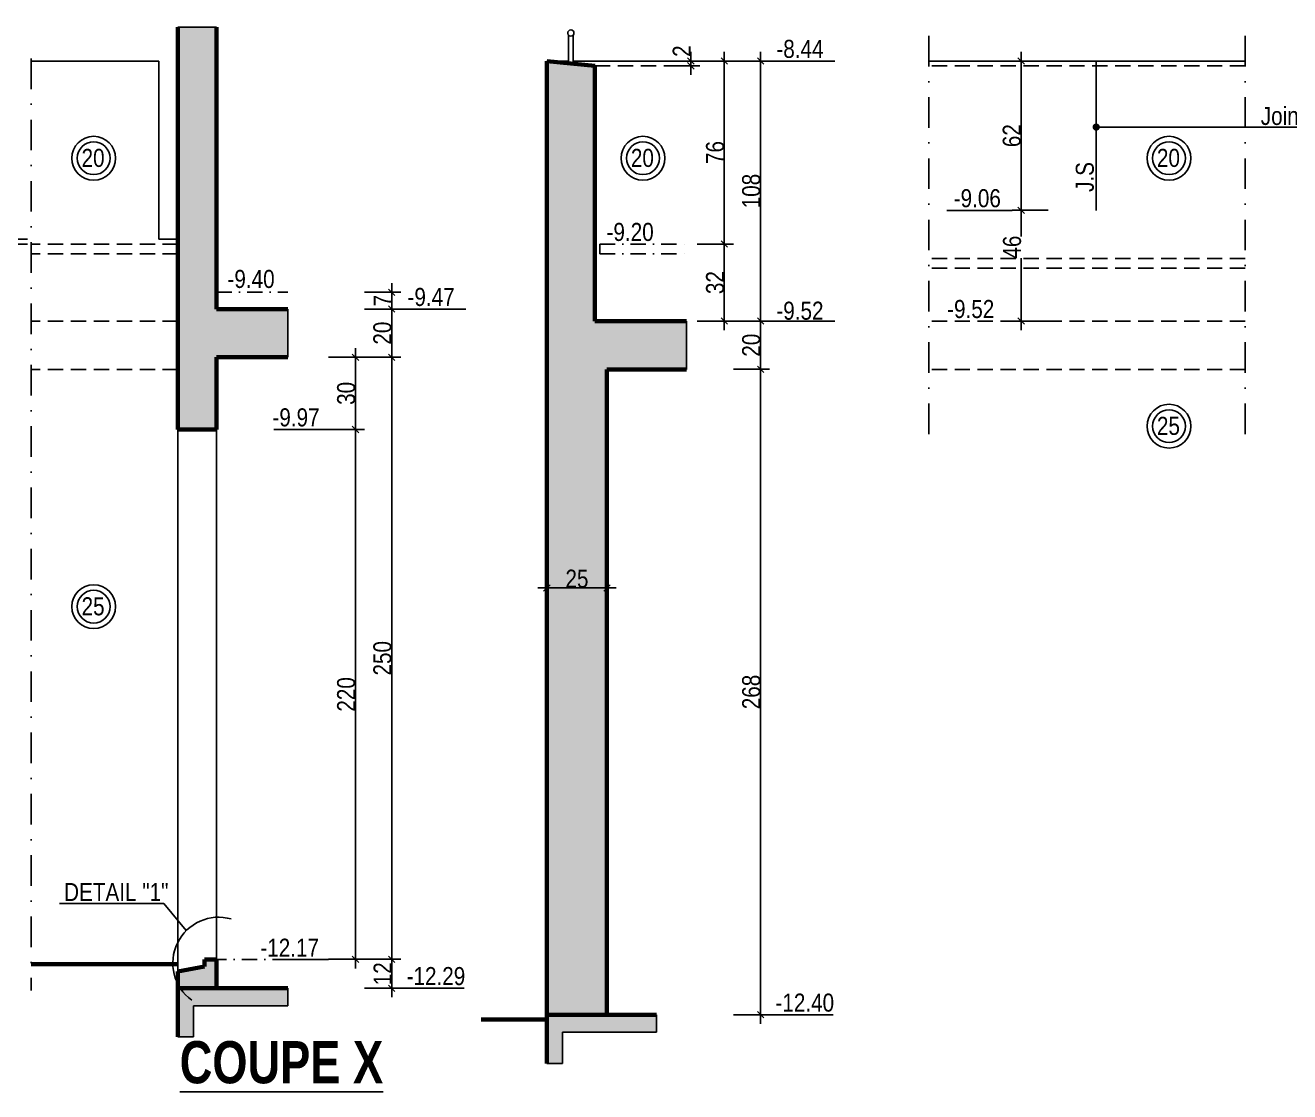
# Model space of a CAD drawing. Header units: millimetres. Extents: x 0 to 22237, y -21919 to -17719.
# Drawn here: x 12060 to 13110, y -19500 to -18615 of the extents above; entities that cross this region are included whole.
import ezdxf
from ezdxf.enums import TextEntityAlignment as Align

# ---------------------------------------------------------------- set-up
doc = ezdxf.new("R2010")
doc.units = ezdxf.units.MM
doc.linetypes.add('CACHEX2', pattern=[19.05, 12.7, -6.35])
doc.linetypes.add('TIRETPTX2', pattern=[50.8, 25.4, -12.7, 0, -12.7])
for name, color, linetype in [('01_cote_gen', 4, 'Continuous'), ('01_linteaux', 2, 'Continuous'), ('01_murs_sup', 2, 'CACHEX2'), ('01_poch_BN', 9, 'Continuous'), ('01_texte', 230, 'Continuous'), ('AA_COTES', 2, 'Continuous')]:
    doc.layers.add(name, color=color, linetype=linetype)
doc.layers.add('01_murs_coup', color=5, linetype='Continuous', lineweight=60)
doc.styles.add('ARIAL NA', font='ARIALN.TTF')
doc.styles.add('impact', font='impact.ttf')
doc.styles.add('STYLE2', font='ARIALN.TTF')
doc.dimstyles.new('JB25', dxfattribs={"dimscale": 0.1, "dimtxt": 150, "dimasz": 15, "dimexe": 0.1, "dimexo": 0.1, "dimgap": 0.09, "dimtad": 1, "dimdec": 1, "dimlfac": 0.5, "dimdsep": 46, "dimtxsty": 'STYLE2', "dimblk1": 'BOND_G', "dimblk2": 'BOND_D', "dimsah": 1, "dimcen": 1.5, "dimdle": 0.01, "dimse1": 1, "dimse2": 1, "dimclrd": 4, "dimclre": 2, "dimclrt": 6, "dimazin": 2, "dimtfac": 2.333333, "dimtdec": 1, "dimtix": 1, "dimtmove": 2, "dimatfit": 3, "dimldrblk": 'BOND_G', "dimfxl": 1, "dimtolj": 1, "dimtzin": 0, "dimarcsym": 0})
doc.dimstyles.new('JB50res', dxfattribs={"dimscale": 0.1, "dimtxt": 120, "dimasz": 12, "dimexe": 0.1, "dimexo": 0.1, "dimgap": 0.09, "dimtad": 1, "dimdec": 1, "dimdsep": 46, "dimtxsty": 'STYLE2', "dimblk1": 'BOND_G', "dimblk2": 'BOND_D', "dimsah": 1, "dimcen": 1.5, "dimdle": 0.01, "dimse1": 1, "dimse2": 1, "dimclrd": 4, "dimclre": 2, "dimclrt": 6, "dimazin": 2, "dimtfac": 2.333333, "dimtdec": 1, "dimtix": 1, "dimtmove": 2, "dimatfit": 3, "dimldrblk": 'BOND_G', "dimfxl": 1, "dimtolj": 1, "dimtzin": 0, "dimarcsym": 0})

# ---------------------------------------------------------------- blocks, each defined once
blk = doc.blocks.new('BOND_G')
at = {"layer": 'AA_COTES', "color": 0}
for p, q in [((0, -5), (0, 15)), ((5, 0), (-5, 0)), ((1.77, 1.77), (-1.77, -1.77))]:
    blk.add_line(p, q, dxfattribs=at)
blk = doc.blocks.new('BOND_D')
at = {"layer": 'AA_COTES', "color": 0}
for p, q in [((5, 0), (-5, 0)), ((-1.77, -1.77), (1.77, 1.77)), ((0, 5), (0, -15))]:
    blk.add_line(p, q, dxfattribs=at)
blk = doc.blocks.new('*D3057')
at = {"layer": '01_cote_gen', "color": 4, "lineweight": -2, "transparency": 16777216}
blk.add_line((12670.4, -18901.7), (12670.4, -19434.7), dxfattribs=at)
at = {"layer": 'Defpoints', "color": 0, "transparency": 16777216}
for p in [(12666.1, -18900.2), (12647.8, -19436.2), (12670.4, -19436.2)]:
    blk.add_point(p, dxfattribs=at)
at = {"layer": '01_cote_gen', "color": 4, "lineweight": -2, "transparency": 16777216, "xscale": 1.5, "yscale": 1.5, "zscale": 1.5}
for name, p, rotation in [('BOND_G', (12670.4, -18900.2), 90), ('BOND_D', (12670.4, -19436.2), 270)]:
    blk.add_blockref(name, p, dxfattribs=dict(at, rotation=rotation))
at = {"layer": '01_cote_gen', "color": 6, "transparency": 16777216, "insert": (12662.7, -19168.2), "char_height": 15, "attachment_point": 5, "rotation": 90, "style": 'STYLE2'}
blk.add_mtext('\\A1;268', dxfattribs=at)
blk = doc.blocks.new('*D3058')
at = {"layer": '01_cote_gen', "color": 4, "lineweight": -2, "transparency": 16777216}
blk.add_line((12670.4, -18861.7), (12670.4, -18898.7), dxfattribs=at)
at = {"layer": 'Defpoints', "color": 0, "transparency": 16777216}
for p in [(12697.1, -18860.2), (12670.4, -18900.2), (12698.4, -18900.2)]:
    blk.add_point(p, dxfattribs=at)
at = {"layer": '01_cote_gen', "color": 4, "lineweight": -2, "transparency": 16777216, "xscale": 1.5, "yscale": 1.5, "zscale": 1.5}
for name, p, rotation in [('BOND_G', (12670.4, -18860.2), 90), ('BOND_D', (12670.4, -18900.2), 270)]:
    blk.add_blockref(name, p, dxfattribs=dict(at, rotation=rotation))
at = {"layer": '01_cote_gen', "color": 6, "transparency": 16777216, "insert": (12662.7, -18880.2), "char_height": 15, "attachment_point": 5, "rotation": 90, "style": 'STYLE2'}
blk.add_mtext('\\A1;20', dxfattribs=at)
blk = doc.blocks.new('*D3060')
at = {"layer": '01_cote_gen', "color": 4, "lineweight": -2, "transparency": 16777216}
blk.add_line((12670.4, -18645.7), (12670.4, -18858.7), dxfattribs=at)
at = {"layer": 'Defpoints', "color": 0, "transparency": 16777216}
for p in [(12617.8, -18644.2), (12558.5, -18860.2), (12670.4, -18860.2)]:
    blk.add_point(p, dxfattribs=at)
at = {"layer": '01_cote_gen', "color": 4, "lineweight": -2, "transparency": 16777216, "xscale": 1.5, "yscale": 1.5, "zscale": 1.5}
for name, p, rotation in [('BOND_G', (12670.4, -18644.2), 90), ('BOND_D', (12670.4, -18860.2), 270)]:
    blk.add_blockref(name, p, dxfattribs=dict(at, rotation=rotation))
at = {"layer": '01_cote_gen', "color": 6, "transparency": 16777216, "insert": (12662.7, -18752.2), "char_height": 15, "attachment_point": 5, "rotation": 90, "style": 'STYLE2'}
blk.add_mtext('\\A1;108', dxfattribs=at)
blk = doc.blocks.new('*D3061')
at = {"layer": '01_cote_gen', "color": 4, "lineweight": -2, "transparency": 16777216}
blk.add_line((12640.3, -18797.7), (12640.3, -18858.7), dxfattribs=at)
at = {"layer": 'Defpoints', "color": 0, "transparency": 16777216}
for p in [(12608.8, -18796.2, 3.6), (12608.8, -18860.2), (12640.3, -18860.2)]:
    blk.add_point(p, dxfattribs=at)
at = {"layer": '01_cote_gen', "color": 4, "lineweight": -2, "transparency": 16777216, "xscale": 1.5, "yscale": 1.5, "zscale": 1.5}
for name, p, rotation in [('BOND_G', (12640.3, -18796.2), 90), ('BOND_D', (12640.3, -18860.2), 270)]:
    blk.add_blockref(name, p, dxfattribs=dict(at, rotation=rotation))
at = {"layer": '01_cote_gen', "color": 6, "transparency": 16777216, "insert": (12632.7, -18828.2), "char_height": 15, "attachment_point": 5, "rotation": 90, "style": 'STYLE2'}
blk.add_mtext('\\A1;32', dxfattribs=at)
blk = doc.blocks.new('*D3062')
at = {"layer": '01_cote_gen', "color": 4, "lineweight": -2, "transparency": 16777216}
blk.add_line((12640.3, -18645.7), (12640.3, -18794.7), dxfattribs=at)
at = {"layer": 'Defpoints', "color": 0, "transparency": 16777216}
for p in [(12617.8, -18644.2), (12596.7, -18796.2, 3.1), (12640.3, -18796.2)]:
    blk.add_point(p, dxfattribs=at)
at = {"layer": '01_cote_gen', "color": 4, "lineweight": -2, "transparency": 16777216, "xscale": 1.5, "yscale": 1.5, "zscale": 1.5}
for name, p, rotation in [('BOND_G', (12640.3, -18644.2), 90), ('BOND_D', (12640.3, -18796.2), 270)]:
    blk.add_blockref(name, p, dxfattribs=dict(at, rotation=rotation))
at = {"layer": '01_cote_gen', "color": 6, "transparency": 16777216, "insert": (12632.7, -18720.2), "char_height": 15, "attachment_point": 5, "rotation": 90, "style": 'STYLE2'}
blk.add_mtext('\\A1;76', dxfattribs=at)
blk = doc.blocks.new('*D3063')
at = {"layer": '01_cote_gen', "color": 4, "lineweight": -2, "transparency": 16777216}
blk.add_line((12494.4, -19081.8), (12541.4, -19081.8), dxfattribs=at)
at = {"layer": 'Defpoints', "color": 0, "transparency": 16777216}
for p in [(12542.9, -19081.8), (12492.9, -19116.3), (12542.9, -19116.3)]:
    blk.add_point(p, dxfattribs=at)
at = {"layer": '01_cote_gen', "color": 4, "lineweight": -2, "transparency": 16777216, "xscale": 1.5, "yscale": 1.5, "zscale": 1.5, "rotation": 180}
blk.add_blockref('BOND_G', (12492.9, -19081.8), dxfattribs=at)
at = {"layer": '01_cote_gen', "color": 4, "lineweight": -2, "transparency": 16777216, "xscale": 1.5, "yscale": 1.5, "zscale": 1.5}
blk.add_blockref('BOND_D', (12542.9, -19081.8), dxfattribs=at)
at = {"layer": '01_cote_gen', "color": 6, "transparency": 16777216, "insert": (12517.9, -19074.2), "char_height": 15, "attachment_point": 5, "style": 'STYLE2'}
blk.add_mtext('\\A1;25', dxfattribs=at)
blk = doc.blocks.new('*D3315')
at = {"layer": '01_cote_gen', "color": 4, "lineweight": -2, "transparency": 16777216}
blk.add_line((12334, -18891.7), (12334, -18948.7), dxfattribs=at)
at = {"layer": 'Defpoints', "color": 0, "transparency": 16777216}
for p in [(12306.1, -18890.2), (12218.5, -18950.2), (12334, -18950.2)]:
    blk.add_point(p, dxfattribs=at)
at = {"layer": '01_cote_gen', "color": 4, "lineweight": -2, "transparency": 16777216, "xscale": 1.5, "yscale": 1.5, "zscale": 1.5}
for name, p, rotation in [('BOND_G', (12334, -18890.2), 90), ('BOND_D', (12334, -18950.2), 270)]:
    blk.add_blockref(name, p, dxfattribs=dict(at, rotation=rotation))
at = {"layer": '01_cote_gen', "color": 6, "transparency": 16777216, "insert": (12326.3, -18920.2), "char_height": 15, "attachment_point": 5, "rotation": 90, "style": 'STYLE2'}
blk.add_mtext('\\A1;30', dxfattribs=at)
blk = doc.blocks.new('*D3316')
at = {"layer": '01_cote_gen', "color": 4, "lineweight": -2, "transparency": 16777216}
blk.add_line((12334, -18951.7), (12334, -19388.7), dxfattribs=at)
at = {"layer": 'Defpoints', "color": 0, "transparency": 16777216}
for p in [(12311.5, -18950.2), (12218.5, -19390.2), (12334, -19390.2)]:
    blk.add_point(p, dxfattribs=at)
at = {"layer": '01_cote_gen', "color": 4, "lineweight": -2, "transparency": 16777216, "xscale": 1.5, "yscale": 1.5, "zscale": 1.5}
for name, p, rotation in [('BOND_G', (12334, -18950.2), 90), ('BOND_D', (12334, -19390.2), 270)]:
    blk.add_blockref(name, p, dxfattribs=dict(at, rotation=rotation))
at = {"layer": '01_cote_gen', "color": 6, "transparency": 16777216, "insert": (12326.3, -19170.2), "char_height": 15, "attachment_point": 5, "rotation": 90, "style": 'STYLE2'}
blk.add_mtext('\\A1;220', dxfattribs=at)
blk = doc.blocks.new('*D3311')
at = {"layer": '01_cote_gen', "color": 4, "lineweight": -2, "transparency": 16777216}
blk.add_line((12364.1, -18891.7), (12364.1, -19388.7), dxfattribs=at)
at = {"layer": 'Defpoints', "color": 0, "transparency": 16777216}
for p in [(12359.8, -18890.2), (12341.5, -19390.2), (12364.1, -19390.2)]:
    blk.add_point(p, dxfattribs=at)
at = {"layer": '01_cote_gen', "color": 4, "lineweight": -2, "transparency": 16777216, "xscale": 1.5, "yscale": 1.5, "zscale": 1.5}
for name, p, rotation in [('BOND_G', (12364.1, -18890.2), 90), ('BOND_D', (12364.1, -19390.2), 270)]:
    blk.add_blockref(name, p, dxfattribs=dict(at, rotation=rotation))
at = {"layer": '01_cote_gen', "color": 6, "transparency": 16777216, "insert": (12356.4, -19140.2), "char_height": 15, "attachment_point": 5, "rotation": 90, "style": 'STYLE2'}
blk.add_mtext('\\A1;250', dxfattribs=at)
blk = doc.blocks.new('*D3312')
at = {"layer": '01_cote_gen', "color": 4, "lineweight": -2, "transparency": 16777216}
blk.add_line((12364.1, -18851.7), (12364.1, -18888.7), dxfattribs=at)
at = {"layer": 'Defpoints', "color": 0, "transparency": 16777216}
for p in [(12390.8, -18850.2), (12364.1, -18890.2), (12392.1, -18890.2)]:
    blk.add_point(p, dxfattribs=at)
at = {"layer": '01_cote_gen', "color": 4, "lineweight": -2, "transparency": 16777216, "xscale": 1.5, "yscale": 1.5, "zscale": 1.5}
for name, p, rotation in [('BOND_G', (12364.1, -18850.2), 90), ('BOND_D', (12364.1, -18890.2), 270)]:
    blk.add_blockref(name, p, dxfattribs=dict(at, rotation=rotation))
at = {"layer": '01_cote_gen', "color": 6, "transparency": 16777216, "insert": (12356.4, -18870.2), "char_height": 15, "attachment_point": 5, "rotation": 90, "style": 'STYLE2'}
blk.add_mtext('\\A1;20', dxfattribs=at)
blk = doc.blocks.new('*D3313')
at = {"layer": '01_cote_gen', "color": 4, "lineweight": -2, "transparency": 16777216}
blk.add_line((12364.1, -19391.7), (12364.1, -19412.7), dxfattribs=at)
at = {"layer": 'Defpoints', "color": 0, "transparency": 16777216}
for p in [(12237.2, -19390.2), (12237.2, -19414.2), (12364.1, -19414.2)]:
    blk.add_point(p, dxfattribs=at)
at = {"layer": '01_cote_gen', "color": 4, "lineweight": -2, "transparency": 16777216, "xscale": 1.5, "yscale": 1.5, "zscale": 1.5}
for name, p, rotation in [('BOND_G', (12364.1, -19390.2), 90), ('BOND_D', (12364.1, -19414.2), 270)]:
    blk.add_blockref(name, p, dxfattribs=dict(at, rotation=rotation))
at = {"layer": '01_cote_gen', "color": 6, "transparency": 16777216, "insert": (12356.5, -19402.2), "char_height": 15, "attachment_point": 5, "rotation": 90, "style": 'STYLE2'}
blk.add_mtext('\\A1;12', dxfattribs=at)
blk = doc.blocks.new('*D3317')
at = {"layer": '01_cote_gen', "color": 4, "lineweight": -2, "transparency": 16777216}
blk.add_line((12364.1, -18837.7), (12364.1, -18848.7), dxfattribs=at)
at = {"layer": 'Defpoints', "color": 0, "transparency": 16777216}
for p in [(12277.8, -18836.2, 6.2), (12277.8, -18850.2), (12364.1, -18850.2)]:
    blk.add_point(p, dxfattribs=at)
at = {"layer": '01_cote_gen', "color": 4, "lineweight": -2, "transparency": 16777216, "xscale": 1.5, "yscale": 1.5, "zscale": 1.5}
for name, p, rotation in [('BOND_G', (12364.1, -18836.2), 90), ('BOND_D', (12364.1, -18850.2), 270)]:
    blk.add_blockref(name, p, dxfattribs=dict(at, rotation=rotation))
at = {"layer": '01_cote_gen', "color": 6, "transparency": 16777216, "insert": (12356.6, -18843.2), "char_height": 15, "attachment_point": 5, "rotation": 90, "style": 'STYLE2'}
blk.add_mtext('\\A1;7', dxfattribs=at)
blk = doc.blocks.new('*D3318')
at = {"layer": '01_cote_gen', "color": 4, "lineweight": -2, "ltscale": 0.5, "transparency": 16777216}
blk.add_line((12172, -18585.6), (12185, -18585.6), dxfattribs=at)
at = {"layer": 'Defpoints', "color": 0, "ltscale": 0.5, "transparency": 16777216}
for p in [(12186.5, -18585.6), (12170.5, -18638.6), (12186.5, -18635.3)]:
    blk.add_point(p, dxfattribs=at)
at = {"layer": '01_cote_gen', "color": 4, "lineweight": -2, "ltscale": 0.5, "transparency": 16777216, "xscale": 1.5, "yscale": 1.5, "zscale": 1.5, "rotation": 180}
blk.add_blockref('BOND_G', (12170.5, -18585.6), dxfattribs=at)
at = {"layer": '01_cote_gen', "color": 4, "lineweight": -2, "ltscale": 0.5, "transparency": 16777216, "xscale": 1.5, "yscale": 1.5, "zscale": 1.5}
blk.add_blockref('BOND_D', (12186.5, -18585.6), dxfattribs=at)
at = {"layer": '01_cote_gen', "color": 6, "ltscale": 0.5, "transparency": 16777216, "insert": (12178.5, -18577.9), "char_height": 15, "attachment_point": 5, "style": 'STYLE2'}
blk.add_mtext('\\A1;8', dxfattribs=at)
blk = doc.blocks.new('*D3322')
at = {"layer": '01_cote_gen', "color": 4, "lineweight": -2, "ltscale": 0.1, "transparency": 16777216}
blk.add_line((12008.8, -18858.7), (12008.8, -18793.7), dxfattribs=at)
at = {"layer": 'Defpoints', "color": 0, "ltscale": 0.1, "transparency": 16777216}
for p in [(12008.8, -18792.2), (12161, -18792.2), (12160, -18860.2)]:
    blk.add_point(p, dxfattribs=at)
at = {"layer": '01_cote_gen', "color": 4, "lineweight": -2, "ltscale": 0.1, "transparency": 16777216, "xscale": 1.5, "yscale": 1.5, "zscale": 1.5}
for name, p, rotation in [('BOND_D', (12008.8, -18792.2), 90), ('BOND_G', (12008.8, -18860.2), 270)]:
    blk.add_blockref(name, p, dxfattribs=dict(at, rotation=rotation))
at = {"layer": '01_cote_gen', "color": 6, "ltscale": 0.1, "transparency": 16777216, "insert": (12001.2, -18826.2), "char_height": 15, "attachment_point": 5, "rotation": 90, "style": 'STYLE2'}
blk.add_mtext('\\A1;34', dxfattribs=at)
blk = doc.blocks.new('*D3323')
at = {"layer": '01_cote_gen', "color": 4, "lineweight": -2, "ltscale": 0.1, "transparency": 16777216}
for p, q in [((12039.2, -18790.7), (12039.2, -18789.2)), ((12039.2, -18792.2), (12039.2, -18796.2)), ((12039.2, -18797.7), (12039.2, -18799.2))]:
    blk.add_line(p, q, dxfattribs=at)
at = {"layer": 'Defpoints', "color": 0, "ltscale": 0.1, "transparency": 16777216}
for p in [(12039.2, -18796.2), (12153, -18792.2), (12153, -18796.2, 0.3)]:
    blk.add_point(p, dxfattribs=at)
at = {"layer": '01_cote_gen', "color": 4, "lineweight": -2, "ltscale": 0.1, "transparency": 16777216, "xscale": 1.5, "yscale": 1.5, "zscale": 1.5}
for name, p, rotation in [('BOND_G', (12039.2, -18792.2), 270), ('BOND_D', (12039.2, -18796.2), 90)]:
    blk.add_blockref(name, p, dxfattribs=dict(at, rotation=rotation))
at = {"layer": '01_cote_gen', "color": 6, "ltscale": 0.1, "transparency": 16777216, "insert": (12031.6, -18794.2), "char_height": 15, "attachment_point": 5, "rotation": 90, "style": 'STYLE2'}
blk.add_mtext('\\A1;2', dxfattribs=at)
blk = doc.blocks.new('*D3324')
at = {"layer": '01_cote_gen', "color": 4, "lineweight": -2, "ltscale": 0.1, "transparency": 16777216}
blk.add_line((12008.8, -18790.7), (12008.8, -18645.7), dxfattribs=at)
at = {"layer": 'Defpoints', "color": 0, "ltscale": 0.1, "transparency": 16777216}
for p in [(12008.8, -18644.2), (12100.1, -18644.2), (12016.3, -18792.2)]:
    blk.add_point(p, dxfattribs=at)
at = {"layer": '01_cote_gen', "color": 4, "lineweight": -2, "ltscale": 0.1, "transparency": 16777216, "xscale": 1.5, "yscale": 1.5, "zscale": 1.5}
for name, p, rotation in [('BOND_D', (12008.8, -18644.2), 90), ('BOND_G', (12008.8, -18792.2), 270)]:
    blk.add_blockref(name, p, dxfattribs=dict(at, rotation=rotation))
at = {"layer": '01_cote_gen', "color": 6, "ltscale": 0.1, "transparency": 16777216, "insert": (12001.3, -18718.2), "char_height": 15, "attachment_point": 5, "rotation": 90, "style": 'STYLE2'}
blk.add_mtext('\\A1;74', dxfattribs=at)
blk = doc.blocks.new('*D3325')
at = {"layer": '01_cote_gen', "color": 4, "lineweight": -2, "ltscale": 0.1, "transparency": 16777216}
blk.add_line((12886.8, -18766.7), (12886.8, -18645.7), dxfattribs=at)
at = {"layer": 'Defpoints', "color": 0, "ltscale": 0.1, "transparency": 16777216}
for p in [(12886.8, -18644.2), (12949.1, -18644.2), (12949.1, -18768.2)]:
    blk.add_point(p, dxfattribs=at)
at = {"layer": '01_cote_gen', "color": 4, "lineweight": -2, "ltscale": 0.1, "transparency": 16777216, "xscale": 1.5, "yscale": 1.5, "zscale": 1.5}
for name, p, rotation in [('BOND_D', (12886.8, -18644.2), 90), ('BOND_G', (12886.8, -18768.2), 270)]:
    blk.add_blockref(name, p, dxfattribs=dict(at, rotation=rotation))
at = {"layer": '01_cote_gen', "color": 6, "ltscale": 0.1, "transparency": 16777216, "insert": (12879.1, -18706.2), "char_height": 15, "attachment_point": 5, "rotation": 90, "style": 'STYLE2'}
blk.add_mtext('\\A1;62', dxfattribs=at)
blk = doc.blocks.new('*D3326')
at = {"layer": '01_cote_gen', "color": 4, "lineweight": -2, "ltscale": 0.1, "transparency": 16777216}
for p, q in [((12886.8, -18769.7), (12886.8, -18789.8)), ((12886.8, -18858.7), (12886.8, -18807.9))]:
    blk.add_line(p, q, dxfattribs=at)
at = {"layer": 'Defpoints', "color": 0, "ltscale": 0.1, "transparency": 16777216}
for p in [(12886.8, -18768.2), (12949.1, -18768.2), (12941.6, -18860.2)]:
    blk.add_point(p, dxfattribs=at)
at = {"layer": '01_cote_gen', "color": 4, "lineweight": -2, "ltscale": 0.1, "transparency": 16777216, "xscale": 1.5, "yscale": 1.5, "zscale": 1.5}
for name, p, rotation in [('BOND_D', (12886.8, -18768.2), 90), ('BOND_G', (12886.8, -18860.2), 270)]:
    blk.add_blockref(name, p, dxfattribs=dict(at, rotation=rotation))
at = {"layer": '01_cote_gen', "color": 6, "ltscale": 0.1, "transparency": 16777216, "insert": (12879.3, -18798.8), "char_height": 15, "attachment_point": 5, "rotation": 90, "style": 'STYLE2'}
blk.add_mtext('\\A1;46', dxfattribs=at)
blk = doc.blocks.new('*D3408')
at = {"layer": '01_cote_gen', "color": 4, "lineweight": -2, "ltscale": 0.1, "transparency": 16777216}
blk.add_line((20795.6, -19312.1), (20795.6, -19339.7), dxfattribs=at)
at = {"layer": 'Defpoints', "color": 0, "ltscale": 0.1, "transparency": 16777216}
for p in [(20716.7, -19310.9), (0, -19340.9), (20795.6, -19340.9)]:
    blk.add_point(p, dxfattribs=at)
at = {"layer": '01_cote_gen', "color": 4, "lineweight": -2, "ltscale": 0.1, "transparency": 16777216, "xscale": 1.2, "yscale": 1.2, "zscale": 1.2}
for name, p, rotation in [('BOND_G', (20795.6, -19310.9), 90), ('BOND_D', (20795.6, -19340.9), 270)]:
    blk.add_blockref(name, p, dxfattribs=dict(at, rotation=rotation))
at = {"layer": '01_cote_gen', "color": 6, "ltscale": 0.1, "transparency": 16777216, "insert": (20789.5, -19325.9), "char_height": 12, "attachment_point": 5, "rotation": 90, "style": 'STYLE2'}
blk.add_mtext('\\A1;30', dxfattribs=at)
blk = doc.blocks.new('*D3434')
at = {"layer": '01_cote_gen', "color": 4, "lineweight": -2, "ltscale": 0.1, "transparency": 16777216}
blk.add_line((12612.5, -18645.7), (12612.5, -18646.7), dxfattribs=at)
at = {"layer": 'Defpoints', "color": 0, "ltscale": 0.1, "transparency": 16777216}
for p in [(12577.7, -18644.2), (12577.7, -18648.2), (12612.5, -18648.2)]:
    blk.add_point(p, dxfattribs=at)
at = {"layer": '01_cote_gen', "color": 4, "lineweight": -2, "ltscale": 0.1, "transparency": 16777216, "xscale": 1.5, "yscale": 1.5, "zscale": 1.5}
for name, p, rotation in [('BOND_G', (12612.5, -18644.2), 90), ('BOND_D', (12612.5, -18648.2), 270)]:
    blk.add_blockref(name, p, dxfattribs=dict(at, rotation=rotation))
at = {"layer": '01_cote_gen', "color": 6, "ltscale": 0.1, "transparency": 16777216, "insert": (12604.9, -18636), "char_height": 15, "attachment_point": 5, "rotation": 90, "style": 'STYLE2'}
blk.add_mtext('\\A1;2', dxfattribs=at)

msp = doc.modelspace()

# ---------------------------------------------------------------- hatches: boundary and pattern name
at = {"layer": '01_poch_BN', "ltscale": 0.1}
h = msp.add_hatch(color=256, dxfattribs=at)
h.dxf.hatch_style = 1
h.paths.add_polyline_path([(12277.85, -18850.25), (12218.54, -18850.25), (12218.54, -18616.04), (12186.54, -18616.04), (12186.54, -18950.25), (12218.54, -18950.25), (12218.54, -18890.25), (12277.85, -18890.25)])
h = msp.add_hatch(color=256, dxfattribs=at)
h.dxf.hatch_style = 1
h.paths.add_polyline_path([(12542.86, -18900.25), (12608.79, -18900.25), (12608.79, -18860.25), (12532.86, -18860.25), (12532.86, -18646.25), (12532.86, -18650.25), (12532.86, -18648.25), (12492.86, -18644.25), (12492.86, -18914.25), (12492.86, -19436.25), (12542.86, -19436.25)])
h = msp.add_hatch(color=256, dxfattribs=at)
h.dxf.hatch_style = 1
h.paths.add_polyline_path([(12218.54, -19390.25), (12208.54, -19390.25), (12208.54, -19396.25), (12186.54, -19400.25), (12186.54, -19414.25), (12218.54, -19414.25)])
h.paths.add_polyline_path([(12277.85, -19414.25), (12186.54, -19414.25), (12186.54, -19454.63), (12199.58, -19454.63), (12199.58, -19428.72), (12277.85, -19428.72)])
h = msp.add_hatch(color=256, dxfattribs=at)
h.dxf.hatch_style = 1
h.paths.add_polyline_path([(12584.08, -19436.25), (12492.76, -19436.25), (12492.76, -19476.63), (12505.8, -19476.63), (12505.8, -19450.71), (12584.08, -19450.71)])

# ---------------------------------------------------------------- linework, layer by layer
at = {"layer": '01_linteaux'}
for p, q in [((12510.86, -18646.05), (12510.86, -18622.48)), ((12514.86, -18646.45), (12514.86, -18622.48)), ((12170.54, -18644.25), (12064.59, -18644.25)), ((12170.54, -18792.25), (12170.54, -18644.25)), ((12492.86, -18644.25), (12510.86, -18644.25)), ((12514.86, -18644.25), (12608.79, -18644.25)), ((13072.91, -18644.25), (12810.27, -18644.25)), ((12949.13, -18768.25), (12949.13, -18644.25)), ((12186.54, -18792.25), (12170.54, -18792.25)), ((12186.54, -18950.25), (12186.54, -19400.45)), ((12218.54, -18950.25), (12218.54, -19390.25))]:
    msp.add_line(p, q, dxfattribs=at)
at = {"layer": '01_linteaux', "linetype": 'TIRETPTX2'}
for p, q in [((12810.27, -18623.28), (12810.27, -18959.05)), ((13072.91, -18623.28), (13072.91, -18959.05)), ((12064.59, -18642.05), (12064.59, -19416))]:
    msp.add_line(p, q, dxfattribs=at)
at = {"layer": '01_linteaux', "linetype": 'TIRETPTX2', "ltscale": 0.5}
for p, q in [((12536.86, -18796.25, 0.28), (12608.79, -18796.25, 3.62)), ((12536.86, -18796.25), (12536.86, -18804.25)), ((12536.86, -18804.25), (12608.79, -18804.25)), ((12218.54, -18836.25, 2.61), (12277.85, -18836.25, 6.23)), ((12277.85, -19390.25), (12218.54, -19390.25))]:
    msp.add_line(p, q, dxfattribs=at)
at = {"layer": '01_linteaux'}
msp.add_circle((12512.86, -18620.84), 2.59, dxfattribs=at)
at = {"layer": '01_murs_coup'}
for p, q in [((12186.54, -18950.25), (12186.54, -18616.04)), ((12218.54, -18616.04), (12218.54, -18850.25)), ((12492.86, -18900.25), (12492.86, -18644.25)), ((12532.86, -18648.25), (12492.86, -18644.25)), ((12532.86, -18648.25), (12532.86, -18860.25)), ((12277.85, -18850.25), (12218.54, -18850.25)), ((12608.79, -18860.25), (12532.86, -18860.25)), ((12218.54, -18950.25), (12218.54, -18890.25)), ((12218.54, -18890.25), (12277.85, -18890.25)), ((12492.86, -19436.25), (12492.86, -18900.25)), ((12542.86, -19436.25), (12542.86, -18900.25)), ((12542.86, -18900.25), (12608.79, -18900.25)), ((12218.54, -18950.25), (12186.54, -18950.25)), ((12186.54, -19394.25), (12064.59, -19394.25)), ((12218.54, -19390.25), (12208.54, -19390.25)), ((12208.54, -19396.25), (12208.54, -19390.25)), ((12218.54, -19414.25), (12218.54, -19390.25)), ((12186.54, -19400.25), (12208.54, -19396.25)), ((12186.54, -19454.63), (12186.54, -19400.25)), ((12277.85, -19414.25), (12186.54, -19414.25)), ((12584.08, -19436.25), (12492.76, -19436.25)), ((12492.76, -19476.63), (12492.76, -19436.25)), ((12492.86, -19440.25), (12438.41, -19440.25))]:
    msp.add_line(p, q, dxfattribs=at)
at = {"layer": '01_murs_sup'}
for p, q in [((12532.86, -18648.25), (12608.9, -18648.25)), ((13072.91, -18648.25), (12810.27, -18648.25)), ((12186.54, -18796.25, 0.28), (12064.59, -18796.25, 0.28)), ((12186.54, -18804.25, -2.91), (12064.59, -18804.25, -2.91)), ((13072.91, -18808.25, 0.26), (12810.27, -18808.25, 0.26)), ((13072.91, -18816.25, -2.94), (12810.27, -18816.25, -2.94)), ((12186.54, -18860.25), (12064.59, -18860.25)), ((13072.91, -18860.25), (12810.27, -18860.25)), ((12186.54, -18900.25), (12064.59, -18900.25)), ((13072.91, -18900.25), (12810.27, -18900.25))]:
    msp.add_line(p, q, dxfattribs=at)
at = {"layer": '01_poch_BN'}
for p, q in [((12186.54, -18616.04), (12218.54, -18616.04)), ((12277.85, -18850.25), (12277.85, -18890.25)), ((12608.79, -18860.25), (12608.79, -18900.25)), ((12277.85, -19414.25), (12277.85, -19428.72)), ((12277.85, -19428.72), (12199.58, -19428.72)), ((12199.58, -19428.72), (12199.58, -19454.63)), ((12584.08, -19436.25), (12584.08, -19450.71)), ((12186.54, -19454.63), (12199.58, -19454.63)), ((12584.08, -19450.71), (12505.8, -19450.71)), ((12505.8, -19450.71), (12505.8, -19476.63)), ((12492.76, -19476.63), (12505.8, -19476.63))]:
    msp.add_line(p, q, dxfattribs=at)
at = {"layer": '01_texte'}
for p, q in [((12732.01, -18644.25), (12677.9, -18644.25)), ((12950.63, -18699.06), (13185.01, -18699.06)), ((12879.3, -18768.25), (12825.19, -18768.25)), ((12425.69, -18850.25), (12371.58, -18850.25)), ((12732.01, -18860.25), (12677.9, -18860.25)), ((12311.51, -18950.25), (12266.26, -18950.25)), ((12088.17, -19343.98), (12174.89, -19343.98)), ((12174.89, -19343.98), (12193.46, -19366.4)), ((12311.51, -19390.25), (12266.26, -19390.25)), ((12424.33, -19414.25), (12371.58, -19414.25)), ((12730.65, -19436.25), (12677.9, -19436.25))]:
    msp.add_line(p, q, dxfattribs=at)
at = {"layer": '01_texte', "const_width": 3}
msp.add_lwpolyline([(12947.63, -18699.06, 1), (12950.63, -18699.06, 1)], format="xyb", close=True, dxfattribs=at)
at = {"layer": '01_texte'}
for centre, radius in [((12116.55, -18724.92), 18.2), ((12116.55, -18724.92), 13.63), ((12572.73, -18724.92), 18.2), ((12572.73, -18724.92), 13.63), ((13009.62, -18724.92), 18.2), ((13009.62, -18724.92), 13.63), ((13009.62, -18947.46), 18.2), ((13009.62, -18947.46), 13.63), ((12116.55, -19097.33), 18.2), ((12116.55, -19097.33), 13.63)]:
    msp.add_circle(centre, radius, dxfattribs=at)
msp.add_arc((12220.41, -19393.34), 38.11, 74.08311, 234.03391, dxfattribs=at)

# ---------------------------------------------------------------- texts
at = {"layer": '01_texte', "style": 'ARIAL NA'}
for s, p in [('-8.44', (12683.52, -18641.63)), ('Joint sciè', (13085.82, -18697.3)), ('20', (12106.51, -18732.15)), ('20', (12562.69, -18732.15)), ('20', (12999.58, -18732.15)), ('-9.06', (12830.81, -18765.63)), ('-9.20', (12542.48, -18793.63, 0.28)), ('-9.40', (12227.68, -18832.67)), ('-9.47', (12377.2, -18847.63)), ('-9.52', (12683.52, -18859.05)), ('-9.52', (12825.35, -18857.63)), ('-9.97', (12265.02, -18947.63)), ('25', (12999.58, -18954.69)), ('25', (12106.51, -19104.55)), ('DETAIL "1"', (12091.99, -19341.82)), ('-12.17', (12254.97, -19388.07, -5)), ('-12.29', (12376.43, -19411.63)), ('-12.40', (12682.75, -19433.63))]:
    msp.add_text(s, height=15, dxfattribs=at).set_placement(p)
msp.add_text('J.S', height=15, rotation=90, dxfattribs=at).set_placement((12947.16, -18752.92))
at = {"layer": '01_texte', "style": 'impact'}
msp.add_text('%%UCOUPE X', height=35, dxfattribs=at).set_placement((12272.48, -19503.65), align=Align.BOTTOM_CENTER)

# ---------------------------------------------------------------- dimensions: what is measured, and where the dimension line sits
at = {"layer": '01_cote_gen', "ltscale": 0.5}
dim = msp.add_linear_dim(base=(12186.54, -18585.56), p1=(12170.54, -18638.59), p2=(12186.54, -18635.26), dimstyle='JB25', dxfattribs=at)
dim.commit()
dim.dimension.update_dxf_attribs({"geometry": '*D3318', "text_midpoint": (12178.54, -18577.9)})
at = {"layer": '01_cote_gen', "ltscale": 0.1}
for base, p1, p2, dimstyle, picture, middle in [((12008.82, -18644.25), (12016.32, -18792.25), (12100.1, -18644.25), 'JB25', '*D3324', (12001.31, -18718.25)), ((12886.8, -18644.25), (12949.13, -18768.25), (12949.13, -18644.25), 'JB25', '*D3325', (12879.14, -18706.25)), ((12008.82, -18792.25), (12159.98, -18860.25), (12160.97, -18792.25), 'JB25', '*D3322', (12001.15, -18826.25)), ((12039.16, -18796.25), (12152.97, -18792.25), (12152.97, -18796.25, 0.28), 'JB25', '*D3323', (12031.62, -18794.25)), ((20795.64, -19340.91), (20716.73, -19310.93), (0, -19340.91), 'JB50res', '*D3408', (20789.51, -19325.92))]:
    dim = msp.add_linear_dim(base=base, p1=p1, p2=p2, angle=90, dimstyle=dimstyle, dxfattribs=at)
    dim.commit()
    dim.dimension.update_dxf_attribs({"geometry": picture, "text_midpoint": middle})
at = {"layer": '01_cote_gen'}
for base, p1, p2, picture, middle in [((12670.4, -18860.25), (12617.83, -18644.25), (12558.52, -18860.25), '*D3060', (12662.73, -18752.25)), ((12640.33, -18796.25), (12617.83, -18644.25), (12596.72, -18796.25, 3.06), '*D3062', (12632.66, -18720.25)), ((12640.33, -18860.25), (12608.79, -18796.25, 3.62), (12608.79, -18860.25), '*D3061', (12632.66, -18828.25)), ((12364.08, -18850.25), (12277.85, -18836.25, 6.23), (12277.85, -18850.25), '*D3317', (12356.57, -18843.25)), ((12364.08, -18890.25), (12390.76, -18850.25), (12392.09, -18890.25), '*D3312', (12356.41, -18870.25)), ((12670.4, -18900.25), (12697.08, -18860.25), (12698.41, -18900.25), '*D3058', (12662.73, -18880.25)), ((12334.01, -18950.25), (12306.09, -18890.25), (12218.54, -18950.25), '*D3315', (12326.34, -18920.25)), ((12364.08, -19390.25), (12359.78, -18890.25), (12341.51, -19390.25), '*D3311', (12356.41, -19140.25)), ((12670.4, -19436.25), (12666.1, -18900.25), (12647.83, -19436.25), '*D3057', (12662.73, -19168.25)), ((12334.01, -19390.25), (12311.51, -18950.25), (12218.54, -19390.25), '*D3316', (12326.34, -19170.25)), ((12364.08, -19414.25), (12237.16, -19390.25), (12237.16, -19414.25), '*D3313', (12356.54, -19402.25))]:
    dim = msp.add_linear_dim(base=base, p1=p1, p2=p2, angle=90, dimstyle='JB25', dxfattribs=at)
    dim.commit()
    dim.dimension.update_dxf_attribs({"geometry": picture, "text_midpoint": middle})
at = {"layer": '01_cote_gen', "ltscale": 0.1}
for base, p1, p2, picture, middle in [((12612.48, -18648.25), (12577.68, -18644.25), (12577.68, -18648.25), '*D3434', (12604.94, -18636.02)), ((12886.8, -18768.25), (12941.59, -18860.25), (12949.13, -18768.25), '*D3326', (12879.26, -18798.85))]:
    dim = msp.add_linear_dim(base=base, p1=p1, p2=p2, angle=90, dimstyle='JB25', dxfattribs=at)
    dim.commit()
    dim.dimension.update_dxf_attribs({"geometry": picture, "text_midpoint": middle, "dimtype": 160})
at = {"layer": '01_cote_gen'}
dim = msp.add_linear_dim(base=(12542.86, -19081.82), p1=(12492.86, -19116.33), p2=(12542.86, -19116.33), dimstyle='JB25', dxfattribs=at)
dim.commit()
dim.dimension.update_dxf_attribs({"geometry": '*D3063', "text_midpoint": (12517.86, -19074.15)})

doc.saveas('drawing.dxf')
